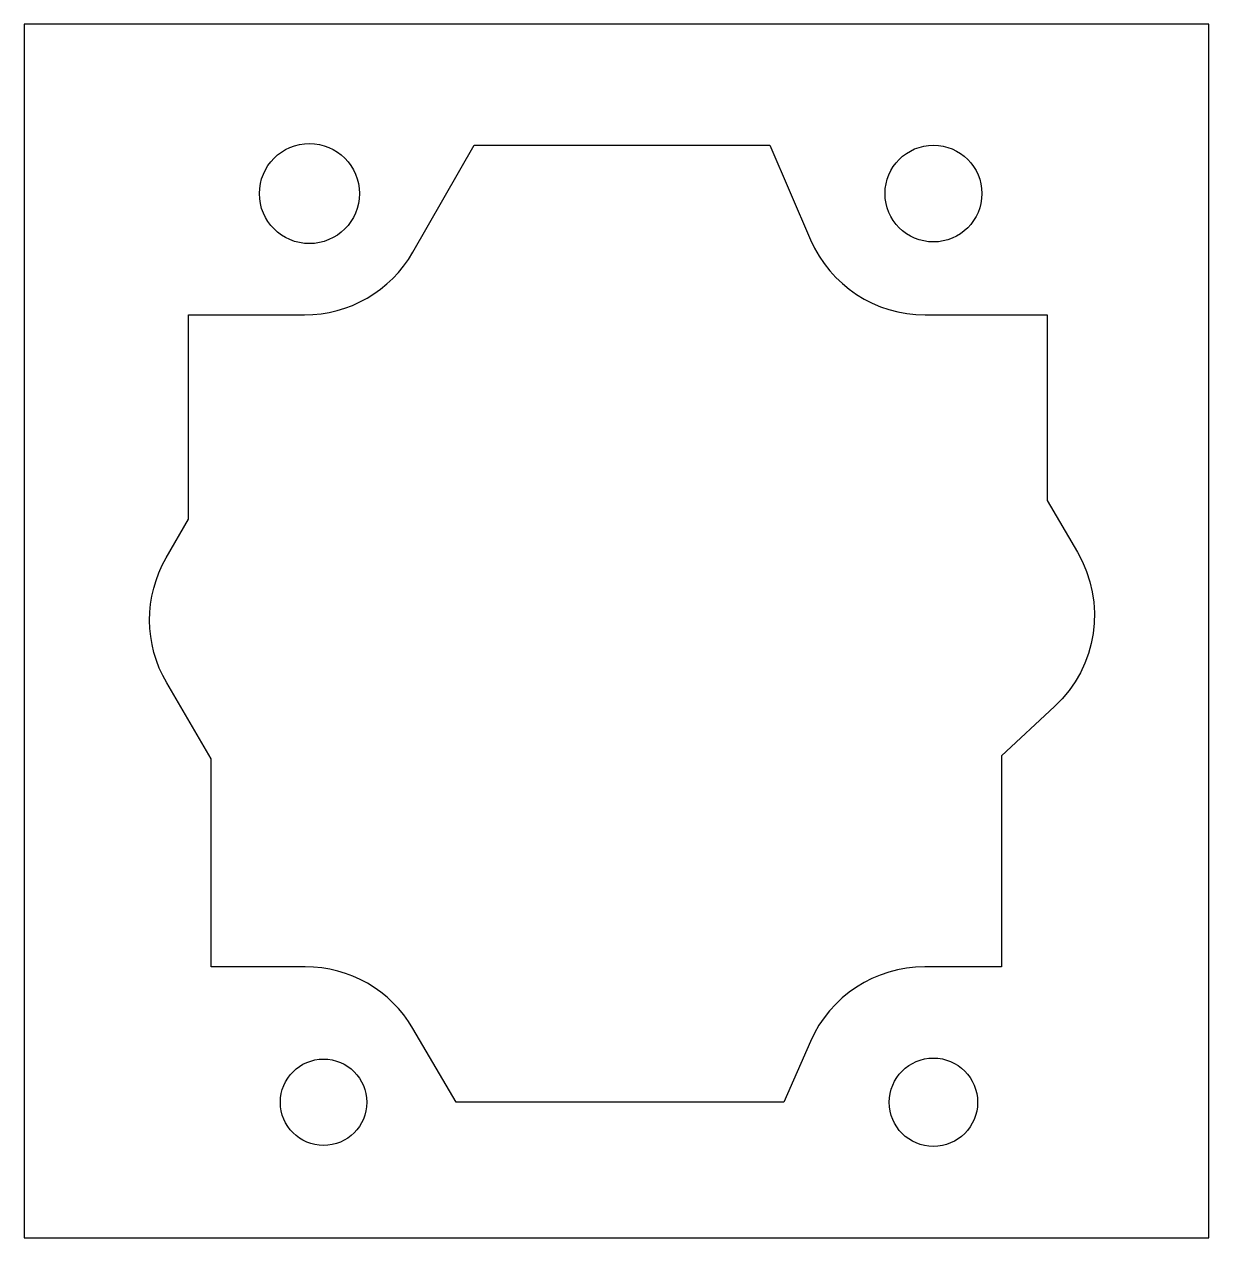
# Model space of a CAD drawing. Header units: millimetres. Extents: x -352.5 to -267.1, y 372.8 to 460.4.
import ezdxf

# ---------------------------------------------------------------- set-up
doc = ezdxf.new("R2010")
doc.units = ezdxf.units.MM

msp = doc.modelspace()

# ---------------------------------------------------------------- linework, layer by layer
msp.add_lwpolyline([(-352.52, 372.828), (-267.117, 372.828), (-267.117, 460.369), (-352.52, 460.369)], close=True)
msp.add_lwpolyline([(-287.594, 392.372, 0.297973), (-295.84, 386.979), (-297.756, 382.6), (-321.372, 382.6), (-324.492, 387.923, 0.266176), (-332.256, 392.372), (-339.04, 392.372), (-339.04, 407.38), (-342.248, 412.852, -0.269036), (-342.289, 421.884), (-340.689, 424.671), (-340.689, 439.399), (-332.312, 439.399, 0.268637), (-324.506, 443.919), (-320.072, 451.644), (-298.774, 451.644), (-295.827, 444.828, 0.299169), (-287.566, 439.399), (-278.767, 439.399), (-278.767, 426.002), (-276.59, 422.288, -0.351556), (-278.228, 411.144), (-282.048, 407.594), (-282.048, 392.372)], format="xyb", close=True)
for centre, radius in [((-331.958, 448.154), 3.608), ((-286.966, 448.154), 3.491), ((-330.94, 382.6), 3.114), ((-286.966, 382.6), 3.187)]:
    msp.add_circle(centre, radius)

doc.saveas('drawing.dxf')
